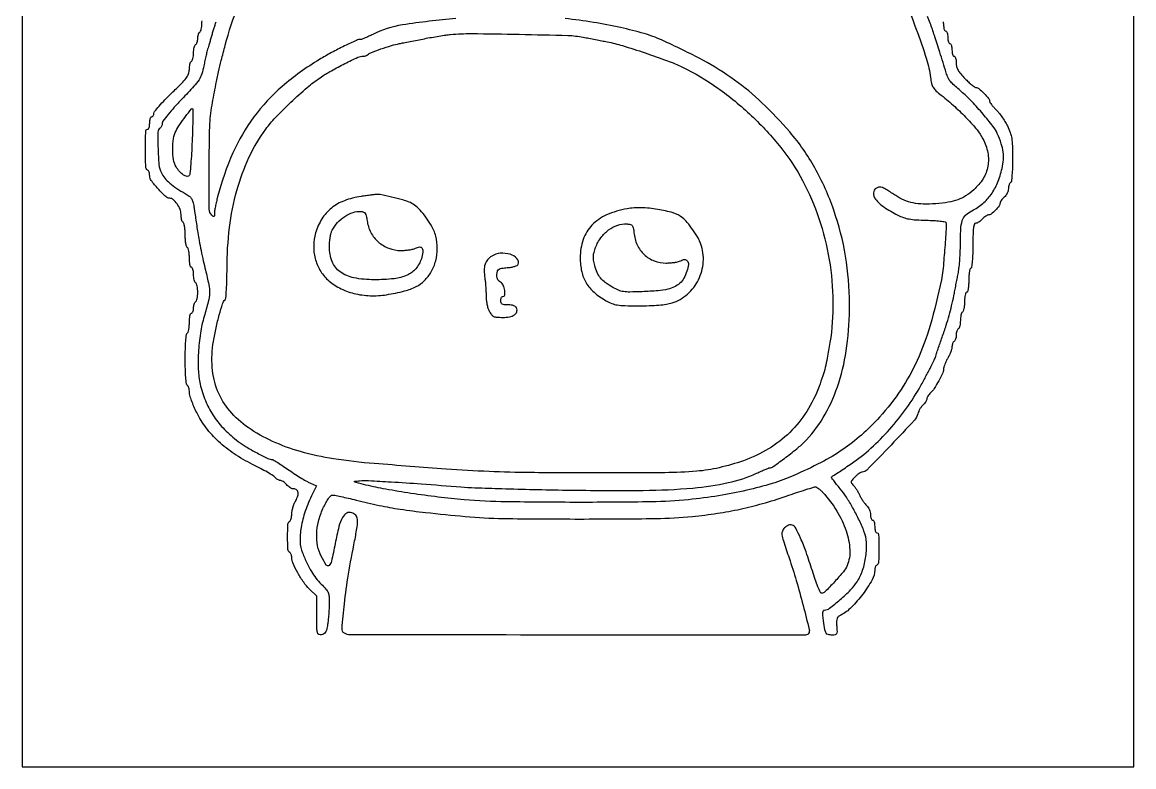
# Model space of a CAD drawing. Extents: x 0 to 532, y 0 to 543.
# Drawn here: x 0 to 532, y 0 to 356 of the extents above; entities that cross this region are included whole.
import ezdxf

# ---------------------------------------------------------------- set-up
doc = ezdxf.new("R2010")
doc.units = 0

msp = doc.modelspace()

# ---------------------------------------------------------------- linework, layer by layer
msp.add_lwpolyline([(0, 271.5), (0, 0), (266, 0), (532, 0), (532, 271.5), (532, 543), (266, 543), (0, 543)], close=True)
for points in [[(422.135861, 367.585047, -0.010123), (427.763158, 353.191645, -0.010623), (432.803406, 338.534175, -0.048055), (434.721152, 329.70662, 0.029142), (435.214545, 326.934721, 0.078952), (435.975198, 325.094694, 0.069398), (437.328451, 323.448866, 0.018904), (439.89548, 321.259043, -0.016892), (446.288024, 315.850134, -0.017839), (452.181475, 310.116014, -0.018743), (456.970017, 304.721324, -0.052125), (459.761749, 300.5, -0.071358), (462.111252, 293.808613, -0.093417), (462.168865, 287.340859, -0.09436), (459.873673, 281.344284, -0.074274), (455.373811, 276.023348, -0.037898), (451.53861, 273.139311, -0.054303), (447.730994, 271.250381, -0.047482), (443.23367, 270.067831, -0.021681), (437.197517, 269.346881, -0.025248), (431.271031, 269.19848, -0.043862), (426.384487, 269.753604, -0.049735), (422.115904, 271.074846, -0.046257), (418.080432, 273.237752, 0.005407), (413.733195, 276.046598, 0.046651), (411.67608, 277.090495, 0.112218), (410.239603, 277.311801, 0.105579), (408.813328, 276.900096, 0.271788), (407.407062, 274.599421, 0.172882), (408.436356, 271.539532, 0.078123), (412.429247, 267.834709, 0.0296), (419, 263.959334, 0.034122), (421.717884, 262.792634, 0.039391), (424.442969, 262.072015, 0.029612), (427.821706, 261.662643, 0.010139), (432.752486, 261.459924, -0.008925), (436.307529, 261.322411, -0.014486), (439.319356, 261.064326, -0.008173), (441.764168, 260.742714, -0.336906), (442.114936, 260.383663, -0.047951), (442.20332, 257.225277, -0.002554), (441.46986, 247.190234, -0.003432), (440.634177, 237.374471, -0.029139), (439.972781, 233, -0.018141), (434.526889, 211.181178, -0.035857), (428.36584, 194.436077, -0.04169), (420.597755, 180.469178, -0.036576), (410.306524, 167.31873, -0.026209), (401.641386, 158.725281, -0.032964), (392.733608, 151.769929, -0.02998), (382.321934, 145.569985, -0.01676), (369, 139.239087, -0.028159), (358.880793, 135.501521, -0.018076), (346.784407, 132.265982, -0.01668), (333.289839, 129.644711, -0.014238), (318.919244, 127.765555, -0.021926), (301.168986, 126.740114, -0.003517), (266.447837, 126.503059, -0.003791), (231.640072, 126.774167, -0.017456), (211.5, 127.787675, -0.008381), (199.031684, 129.063268, -0.007347), (186.051721, 130.805247, -0.007599), (174.001113, 132.790781, -0.014945), (164.5, 134.799815, -0.001537), (159.825573, 135.950385, -0.087925), (159.017268, 136.311173, -0.693841), (159.083701, 136.585518, -0.00936), (161.5, 136.831217, -0.032787), (165.800276, 136.904606, -0.002981), (176.514486, 136.320663, -0.003251), (190.878674, 135.358099, -0.001404), (210, 133.897802, 0.010464), (216.699292, 133.508107, 0.001747), (229.578125, 133.074135, 0.001914), (244.725402, 132.674738, 0.001696), (260.5, 132.37275, 0.005844), (297.232527, 132.223549, 0.02022), (320.98464, 133.365968, 0.031214), (337.948535, 135.945472, 0.053974), (351.472101, 140.444374, -0.003314), (353.651162, 141.423684, -0.004931), (355.572327, 142.249285, -0.00226), (357.215983, 142.927792, -0.097047), (357.584505, 143, 0.157123), (359.478138, 143.610129, 0.005958), (365.529717, 148.071829, 0.011544), (371.395945, 152.722346, 0.030236), (375.313318, 156.400041, 0.062052), (384.314097, 168.679039, 0.050238), (390.804153, 183.684753, 0.044944), (394.70842, 201.310186, 0.032447), (395.982541, 221.412871, 0.041177), (394.058516, 244.296389, 0.042179), (388.411724, 266.365349, 0.043509), (379.37039, 286.515701, 0.050805), (367.356139, 303.696198, 0.024024), (354.054204, 317.696762, 0.035185), (340.980492, 328.544248, 0.032741), (325.815984, 337.98419, 0.017457), (305.975349, 347.726196, 0.035366), (297.683232, 350.760748, 0.015563), (286.353244, 353.641607, 0.014501), (273.362337, 356.124758, 0.013063), (259.789414, 357.950924, 0.028577)], [(207.583356, 357.938634, 0.017312), (181.976638, 354.939875, 0.079624), (167.791006, 350.394095, -0.007909), (165.908314, 349.477194, -0.010376), (164.159505, 348.703265, -0.008119), (162.682106, 348.113773, -0.091104), (162.062879, 348, 0.106901), (159.980298, 347.549593, 0.006704), (154.259116, 344.860401, 0.010533), (148.026951, 341.664287, 0.012203), (142.238012, 338.354854, 0.041354), (124.41531, 325.457979, 0.055868), (110.863847, 310.914763, 0.0556), (100.822708, 293.675001, 0.040434), (93.509574, 272.70121, 0.008133), (92.93169, 270.323381, 0.008624), (92.443437, 267.973896, 0.008303), (92.09187, 265.938562, 0.038629), (92, 264.75121, -0.019317), (91.957425, 263.649597, -0.220702), (91.75, 263.280242, -0.328756), (91.401135, 263.283937, -0.034903), (90.75, 263.85, -0.19681), (89.542248, 266.732719, -0.002423), (89.475666, 287.235643, -0.006745), (89.764545, 306.380406, -0.038385), (90.834185, 316.5, -0.001734), (92.689125, 326.384258, -0.006752), (93.940551, 332.480078, -0.008168), (95.235705, 337.954347, -0.003467), (97.142066, 345.25, -0.028878), (103.492757, 364.397142, -0.0319)], [(92.671366, 356.279348, 0.00782), (92.103601, 354.688202, 0.007928), (91.512296, 352.850174, 0.008002), (90.981488, 351, -0.002961), (90.455364, 349.093859, -0.002516), (89.877855, 347.0875, -0.002536), (89.333546, 345.265921, -0.007145), (88.928419, 344, 0.019341), (88.53045, 342.643329, 0.005008), (87.996412, 340.428889, 0.005087), (87.438153, 337.890152, 0.005167), (86.934684, 335.353664, -0.031866), (85.946185, 331.471373, -0.067938), (84.605495, 328.686678, -0.039729), (82.153992, 325.55249, -0.00527), (76.390289, 319.411749, 0.008307), (72.792495, 315.531641, 0.01205), (69.758398, 311.979832, 0.007728), (67.362473, 308.939417, 0.164444), (67, 307.867102, -0.05172), (66.925853, 307.152213, -0.048292), (66.70625, 306.450275, -0.051771), (66.383244, 305.863438, -0.103014), (66, 305.5, 0.255656), (64.944297, 303.641688, 0.010767), (64.987439, 295.786495, 0.016542), (65.450307, 288.094924, 0.092652), (66.577246, 284.145611, 0.061004), (68.210631, 281.677363, 0.037798), (70.663614, 279.207725, 0.031994), (73.919432, 276.736467, 0.020204), (78, 274.263276, -0.035218), (79.862471, 273.0566, -0.086495), (80.973959, 271.870509, -0.080475), (81.663835, 270.324756, -0.027574), (82.162375, 267.915397, -0.000127), (82.49745, 265.677918, -0.000044), (82.980171, 262.447023, -0.000043), (83.511491, 258.886593, -0.000051), (84.016218, 255.5, 0.009266), (84.649011, 251.731821, 0.004515), (85.589017, 246.945824, 0.004476), (86.656896, 241.982419, 0.006454), (87.697301, 237.613445, -0.012179), (89.263119, 230.687167, -0.05636), (89.61269, 226.602544, -0.055344), (89.045024, 222.509191, -0.011481), (87.095081, 215.5, 0.035725), (85.261246, 207.40875, 0.025094), (84.316727, 198.115067, 0.025444), (84.314673, 189.138837, 0.050359), (85.38692, 182.105177, 0.038963), (88.063986, 174.284352, 0.04727), (91.792625, 167.493924, 0.046173), (96.810033, 161.401089, 0.034609), (103.345316, 155.664297, 0.028185), (107.135294, 153.099825, 0.012574), (112.386198, 150.13935, 0.008238), (117.608967, 147.474803, 0.114315), (119.658567, 147, -0.139586), (120.073519, 146.881855, -0.002007), (122.2753, 145.5052, -0.005361), (124.819802, 143.861619, -0.003488), (127.725032, 141.911319, 0.006039), (130.789615, 139.876646, 0.006538), (133.822928, 137.970884, 0.006194), (136.463174, 136.404393, 0.031279), (137.998014, 135.642882), (140.803827, 134.463126), (138.908302, 130.566137, 0.029621), (135.46708, 122.276834, 0.041698), (133.480591, 114.526792, 0.048595), (133.000227, 107.720236, 0.08928), (134.126382, 102.297053, 0.013961), (136.303664, 97.297883, 0.025927), (138.386973, 93.396936, 0.030603), (140.586849, 90.205719, 0.033155), (143.106146, 87.396351, -0.019666), (145.368883, 85.005976, -0.082885), (146.402977, 83.331581, -0.081699), (146.844668, 81.400207, -0.01879), (146.925877, 78.047052, -0.009104), (146.848443, 75.595116, -0.006183), (146.674989, 72.807572, -0.006231), (146.440613, 70.11956, -0.012412), (146.175877, 68, -0.018936), (145.729996, 65.642785, -0.080372), (145.192395, 64.316916, -0.131002), (144.413059, 63.569247, -0.091016), (143.25, 63.180449, -0.13931), (141.981583, 63.353714, -0.232725), (141.301488, 64.159698, -0.057485), (141.04217, 66.162904, -0.003473), (141, 72.234282), (141, 81.607666), (137.483934, 85.015572, -0.047436), (134.699707, 88.279721, -0.025039), (131.862399, 92.791769, -0.023088), (129.605516, 97.289055, -0.105121), (129, 100.137327, 0.051843), (128.925852, 100.850522, 0.048337), (128.70625, 101.551026, 0.051802), (128.383237, 102.136858, 0.102813), (128, 102.5, -0.248448), (127.152944, 103.945072, -0.010789), (127.022279, 110, -0.010789), (127.152944, 116.054928, -0.248448), (128, 117.5, 0.145663), (128.385511, 117.932576, 0.040643), (128.70625, 118.791465, 0.03735), (128.926375, 119.869117, 0.031717), (129, 121.028601, -0.049721), (129.135439, 122.387223, -0.023912), (129.563157, 124.086842, -0.023437), (130.183033, 125.832446, -0.030928), (130.917129, 127.352455, 0.052402), (131.918339, 129.674774, 0.139819), (131.962116, 131.461148, 0.206309), (131.094803, 132.578103, 0.12658), (129.454988, 133, -0.116212), (128.893578, 133.132272, -0.033069), (128.114642, 133.5875, -0.031389), (127.277057, 134.23455, -0.028687), (126.5, 135, 0.030542), (125.717205, 135.765408, 0.032529), (124.862576, 136.4125, 0.034438), (124.060035, 136.865827, 0.111796), (123.467457, 137, -0.091954), (122.913032, 137.102833, -0.042731), (122.252301, 137.423794, -0.040403), (121.596037, 137.890693, -0.044765), (121.047552, 138.442703, 0.083127), (120.137849, 139.228103, 0.006461), (117.35987, 140.86849, 0.008683), (113.968096, 142.735161, 0.006523), (110.175107, 144.674778, -0.032272), (101.395579, 149.750413, -0.039838), (93.978987, 155.60613, -0.042588), (88.000246, 162.184187, -0.048452), (83.509344, 169.415353, -0.013591), (82.165919, 172.331195, -0.015049), (81.03087, 175.219271, -0.01453), (80.211784, 177.73028, -0.071687), (80, 179.199841, 0.034347), (79.926272, 180.271844, 0.039242), (79.70625, 181.275639, 0.042963), (79.385014, 182.079688, 0.138692), (79, 182.5, -0.230691), (78.585585, 183.155493, -0.007624), (78.284044, 186.317485, -0.012661), (78.069272, 190.253706, -0.007297), (78, 195, -0.007297), (78.069272, 199.746294, -0.012661), (78.284044, 203.682515, -0.007624), (78.585585, 206.844507, -0.230691), (79, 207.5, 0.179846), (79.388891, 207.999702, 0.027581), (79.70625, 209.241025, 0.027868), (79.926887, 210.813184, 0.02093), (80, 212.559017, -0.021227), (80.072294, 214.261135, -0.03416), (80.29375, 215.695461, -0.037703), (80.611648, 216.73472, -0.308946), (81, 217, 0.222681), (81.382793, 217.179376, 0.076538), (81.70625, 217.717039, 0.058208), (81.92683, 218.50628, 0.039081), (82, 219.440983, -0.037634), (82.073842, 220.42066, -0.041396), (82.29375, 221.346475, -0.045439), (82.615492, 222.093337, -0.130646), (83, 222.5, 0.169477), (83.387676, 222.977976, 0.031768), (83.70625, 224.076814, 0.030777), (83.926732, 225.468386, 0.023905), (84, 227, 0.023905), (83.926732, 228.531614, 0.030777), (83.70625, 229.923186, 0.031768), (83.387676, 231.022024, 0.169477), (83, 231.5, -0.159713), (82.613307, 231.95866, -0.035556), (82.29375, 232.947275, -0.033489), (82.073414, 234.196361, -0.026918), (82, 235.559017, 0.027497), (81.927436, 236.877484, 0.043243), (81.70625, 237.989211, 0.053437), (81.385522, 238.770364, 0.275259), (81, 239, -0.308946), (80.611648, 239.26528, -0.037703), (80.29375, 240.304539, -0.03416), (80.072294, 241.738865, -0.021227), (80, 243.440983, 0.02093), (79.926887, 245.186816, 0.027868), (79.70625, 246.758975, 0.027581), (79.388891, 248.000298, 0.179846), (79, 248.5, -0.193442), (78.609194, 249.030344, -0.02194), (78.29375, 250.517439, -0.023992), (78.072912, 252.393511, -0.017301), (78, 254.5, 0.017301), (77.927088, 256.606489, 0.023992), (77.70625, 258.482561, 0.02194), (77.390806, 259.969656, 0.193442), (77, 260.5, -0.151722), (76.614011, 260.943591, -0.03851), (76.29375, 261.854905, -0.035692), (76.073535, 263.002366, -0.029573), (76, 264.244566, 0.096986), (75.52817, 266.654142, 0.055135), (74.107132, 269.274647, 0.056496), (72.283489, 271.35421, 0.186622), (70.613538, 272, -0.192409), (68.654387, 272.782902, -0.019032), (65.048123, 276.484222, -0.020083), (61.745098, 280.452436, -0.164975), (61, 282.649191, 0.041011), (60.926057, 283.549168, 0.043381), (60.70625, 284.407636, 0.047538), (60.384091, 285.105712, 0.123077), (60, 285.5, -0.253363), (59.112437, 287.046791, -0.006164), (59.007523, 295.556692, -0.005405), (59.100081, 304.119328, -0.407896), (60, 305, 0.254951), (60.384262, 305.209557, 0.06271), (60.70625, 305.88125, 0.048861), (60.927234, 306.850749, 0.031626), (61, 308, -0.031626), (61.072766, 309.149251, -0.048861), (61.29375, 310.11875, -0.06271), (61.615738, 310.790443, -0.254951), (62, 311, 0.15787), (62.381407, 311.123503, 0.097177), (62.70625, 311.471681, 0.079099), (62.925567, 311.991677, 0.060388), (63, 312.605721, -0.172828), (63.342664, 313.567457, -0.008995), (65.496875, 316.111889, -0.013375), (68.24338, 319.076204, -0.009247), (71.5, 322.28677, 0.006423), (76.176848, 326.84568, 0.03549), (78.47886, 329.500347, 0.068728), (79.612508, 331.54534, 0.092497), (80, 333.622032, -0.028386), (80.073482, 334.915331, -0.034728), (80.29375, 336.105908, -0.037233), (80.613713, 337.049879, -0.155226), (81, 337.5, 0.158284), (81.38656, 337.955916, 0.036095), (81.70625, 338.929939, 0.033884), (81.926564, 340.159953, 0.02738), (82, 341.5, -0.02738), (82.073436, 342.840047, -0.033884), (82.29375, 344.070061, -0.036095), (82.61344, 345.044084, -0.158284), (83, 345.5, 0.128561), (83.384387, 345.903211, 0.04604), (83.70625, 346.636189, 0.041947), (83.926129, 347.542916, 0.038534), (84, 348.5, -0.038534), (84.073871, 349.457084, -0.041947), (84.29375, 350.363811, -0.04604), (84.615613, 351.096789, -0.128561), (85, 351.5, 0.158284), (85.38656, 351.955916, 0.036095), (85.70625, 352.929939, 0.033884), (85.926564, 354.159953, 0.02738), (86, 355.5, -0.02738), (86.073436, 356.840047, -0.033884)], [(440.70625, 356.346475, -0.041396), (440.926158, 355.42066, -0.037634), (441, 354.440983, 0.039081), (441.07317, 353.50628, 0.058208), (441.29375, 352.717039, 0.076538), (441.617207, 352.179376, 0.222681), (442, 352, -0.254951), (442.384262, 351.790443, -0.06271), (442.70625, 351.11875, -0.048861), (442.927234, 350.149251, -0.031626), (443, 349, 0.031626), (443.072766, 347.850749, 0.048861), (443.29375, 346.88125, 0.06271), (443.615738, 346.209557, 0.254951), (444, 346, -0.254951), (444.384262, 345.790443, -0.06271), (444.70625, 345.11875, -0.048861), (444.927234, 344.149251, -0.031626), (445, 343, 0.031626), (445.072766, 341.850749, 0.048861), (445.29375, 340.88125, 0.06271), (445.615738, 340.209557, 0.254951), (446, 340, -0.265226), (446.384863, 339.780401, -0.058056), (446.70625, 339.056431, -0.045998), (446.927341, 338.018512, -0.029495), (447, 336.787852, 0.065097), (447.231552, 335.016874, 0.062908), (447.911244, 333.342771, 0.047395), (449.16768, 331.529836, 0.018819), (451.208208, 329.287852, 0.012185), (452.90062, 327.645446, 0.016752), (454.504761, 326.259556, 0.01345), (455.88508, 325.205577, 0.157594), (456.521117, 325, -0.181486), (457.845381, 324.502958, -0.019468), (460.270238, 322.21178, -0.019687), (462.508021, 319.738424, -0.175795), (463, 318.382372, 0.146365), (463.165004, 317.830773, 0.019217), (463.883377, 316.824009, 0.020992), (464.855649, 315.67008, 0.016168), (466.007241, 314.493063, -0.033625), (467.33742, 313.035072, -0.015803), (468.863353, 310.988842, -0.01558), (470.333073, 308.735757, -0.021138), (471.507241, 306.609627, -0.029483), (472.849952, 303.463285, -0.046886), (473.575609, 300.629684, -0.032061), (473.911228, 297.02732, -0.0072), (474, 290.862673, -0.008299), (473.929516, 286.616659, -0.013647), (473.712353, 283.030926, -0.008553), (473.40765, 280.13654, -0.22762), (473, 279.5, 0.125069), (472.615805, 279.102497, 0.047009), (472.29375, 278.392002, 0.042863), (472.073917, 277.516318, 0.040093), (472, 276.595971, -0.071751), (471.854699, 275.58864, -0.041955), (471.4125, 274.449806, -0.041009), (470.765473, 273.36105, -0.054318), (470, 272.5, 0.025925), (469.234474, 271.7314, 0.029531), (468.5875, 270.918978, 0.03073), (468.128899, 270.174372, 0.123265), (468, 269.659464, -0.166147), (467.545295, 268.328859, -0.02858), (465.76975, 266.286877, -0.028324), (463.775944, 264.46159, -0.172859), (462.480674, 264, 0.114719), (461.908914, 263.867068, 0.033541), (461.122188, 263.4125, 0.031777), (460.278957, 262.765436, 0.029303), (459.5, 262, -0.033439), (458.70814, 261.234645, -0.034148), (457.826608, 260.5875, -0.036283), (456.98636, 260.136671, -0.105367), (456.345012, 260, 0.322438), (455.674241, 259.517245, 0.048796), (455.282205, 257.809315, 0.026542), (455.05786, 254.825395, 0.005493), (455, 249.559017, -0.008613), (454.929152, 245.446467, -0.013933), (454.711258, 241.954336, -0.008824), (454.405641, 239.130983, -0.226705), (454, 238.5, 0.194165), (453.60908, 237.967949, 0.021638), (453.29375, 236.465225, 0.023783), (453.072902, 234.570094, 0.017115), (453, 232.440983, -0.017292), (452.927848, 230.35528, -0.028158), (452.70625, 228.598289, -0.027462), (452.390894, 227.290799, -0.331172), (452, 227, 0.308946), (451.611648, 226.73472, 0.037703), (451.29375, 225.695461, 0.03416), (451.072294, 224.261135, 0.021227), (451, 222.559017, -0.02093), (450.926887, 220.813184, -0.027868), (450.70625, 219.241025, -0.027581), (450.388891, 217.999702, -0.179846), (450, 217.5, 0.158284), (449.61344, 217.044084, 0.036095), (449.29375, 216.070061, 0.033884), (449.073436, 214.840047, 0.02738), (449, 213.5, -0.02738), (448.926564, 212.159953, -0.033884), (448.70625, 210.929939, -0.036095), (448.38656, 209.955916, -0.158284), (448, 209.5, 0.128561), (447.615613, 209.096789, 0.04604), (447.29375, 208.363811, 0.041947), (447.073871, 207.457084, 0.038534), (447, 206.5, -0.038534), (446.926129, 205.542916, -0.041947), (446.70625, 204.636189, -0.04604), (446.384387, 203.903211, -0.128561), (446, 203.5, 0.11012), (445.616496, 203.125941, 0.05052), (445.29375, 202.502285, 0.046631), (445.07409, 201.748074, 0.047589), (445, 200.971399, -0.067431), (444.868364, 199.999758, -0.020286), (444.4125, 198.576067, -0.019929), (443.765531, 197.003493, -0.020403), (443, 195.5, 0.014968), (442.234373, 194.035886, 0.016729), (441.5875, 192.581231, 0.016221), (441.120887, 191.312935, 0.080196), (441, 190.564084, -0.108022), (440.558769, 188.545602, -0.015217), (438.653011, 184.707303, -0.017494), (436.478686, 180.964386, -0.065979), (434.75, 178.882705, 0.035117), (434.080331, 178.170436, 0.034708), (433.514063, 177.368776, 0.03683), (433.120765, 176.598287, 0.099918), (433, 176, -0.104749), (432.873307, 175.401887, -0.037681), (432.459471, 174.631224, -0.035375), (431.864043, 173.829568, -0.035061), (431.159901, 173.117295, 0.050175), (430.408242, 172.309612, 0.029372), (429.67186, 171.21098, 0.029135), (429.058033, 170.01302, 0.043384), (428.678198, 168.898807, -0.127612), (426.976466, 165.751585, -0.003262), (415.824503, 153.925222, -0.002323), (404.278223, 141.951497, -0.20243), (402.024342, 141, 0.125378), (401.444104, 140.852179, 0.025231), (400.528032, 140.291336, 0.025192), (399.502041, 139.511074, 0.021213), (398.496618, 138.587527, 0.016631), (397.195498, 137.196847, 0.117288), (396.766404, 136.383334, 0.212648), (396.880693, 135.706137, 0.073087), (397.560527, 134.949767, -0.05737), (398.24102, 134.238739, -0.017663), (399.09689, 133.023312, -0.017416), (399.965652, 131.585013, -0.018273), (400.717481, 130.11224, 0.020642), (401.492995, 128.610672, 0.01734), (402.433421, 127.086015, 0.01769), (403.390808, 125.75271, 0.045272), (404.199027, 124.882705, -0.067432), (404.88878, 124.071109, -0.04226), (405.470964, 122.967133, -0.041763), (405.867656, 121.759333, -0.058533), (406, 120.632705, 0.036156), (406.073007, 119.624414, 0.054665), (406.29375, 118.773357, 0.071575), (406.61673, 118.190363, 0.234665), (407, 118, -0.254951), (407.384262, 117.790443, -0.06271), (407.70625, 117.11875, -0.048861), (407.927234, 116.149251, -0.031626), (408, 115, 0.031626), (408.072766, 113.850749, 0.048861), (408.29375, 112.88125, 0.06271), (408.615738, 112.209557, 0.254951), (409, 112, -0.404307), (409.87452, 111.15467, -0.008485), (409.986532, 104.554855, -0.009524), (409.86124, 97.977824, -0.249791), (409, 96.5, 0.102813), (408.616763, 96.136858, 0.051802), (408.29375, 95.551026, 0.048337), (408.074148, 94.850522, 0.051843), (408, 94.137327, -0.129762), (406.74909, 89.398488, -0.03182), (402.292994, 82.593847, -0.033314), (396.817146, 76.22318, -0.082328), (391.85442, 72.605542, 0.059278), (390.628863, 71.795513, 0.12827), (389.983468, 70.878357, 0.089871), (389.742492, 69.54494, 0.019789), (389.835989, 67.211269, -0.012497), (389.975658, 64.656778, -0.128032), (389.741377, 63.633392, -0.227271), (389.087985, 63.142718, -0.049332), (387.645006, 63, -0.057271), (385.732645, 63.219767, -0.20101), (384.748575, 63.930607, -0.095778), (384.16548, 65.49145, -0.008117), (383.520493, 69.75, -0.012064), (383.251201, 72.189289, -0.042589), (383.250102, 73.764767, -0.082146), (383.483506, 74.685179, -0.29801), (383.9648, 75, 0.165095), (386.398141, 75.82598, 0.014532), (391.510541, 79.990197, 0.019996), (396.472398, 84.636681, 0.049586), (399.596217, 88.506502, 0.065625), (402.239369, 93.992545, 0.045879), (403.7811, 100.690975, 0.04672), (404.055492, 107.35408, 0.083036), (402.871134, 112.702947, 0.015506), (400.314598, 118.511662, 0.016367), (397.445458, 124.045062, 0.01736), (394.437346, 128.998037, 0.026627), (391.465319, 133.042279, -0.003964), (389.79501, 135.111745, -0.006579), (388.423562, 136.886216, -0.001735), (387.268609, 138.433058, -0.382745), (387.284357, 138.601537, -0.038752), (387.465734, 138.74495, -0.000133), (389.786655, 140.303339, -0.000728), (392.417693, 142.063391, -0.000456), (395.5, 144.114773, 0.032915), (405.014269, 151.379321, 0.027511), (414.113902, 160.254757, 0.027086), (422.333339, 170.239981, 0.029094), (429.215166, 180.827436, 0.0048), (432.081082, 185.967873, 0.006701), (434.537837, 190.623038, 0.006313), (436.445752, 194.478077, 0.040412), (437.225299, 196.511023, -0.00902), (437.590307, 197.676846, -0.001395), (438.361743, 199.971988, -0.001556), (439.28777, 202.674146, -0.001352), (440.27459, 205.5, 0.005874), (442.206699, 211.197792, 0.010192), (443.658411, 215.978724, 0.011061), (444.831781, 220.530445, 0.008747), (445.90493, 225.5, -0.000004), (446.359366, 227.798484, -0.000002), (446.91247, 230.595848, -0.000002), (447.471724, 233.424192, -0.000003), (447.946723, 235.82629, 0.019683), (448.352343, 238.407452, 0.008707), (448.693833, 241.842135, 0.008602), (448.929938, 245.498599, 0.011462), (449.011006, 248.82629, -0.010182), (449.193521, 257.198161, -0.067374), (449.927276, 261.307264, -0.124869), (451.542495, 263.885277, -0.072025), (454.543029, 266.022131, 0.056117), (459.692699, 269.448932, 0.0631), (463.725804, 273.817476, 0.058376), (466.768063, 279.348861, 0.038854), (468.967886, 286.250605, 0.037141), (469.626521, 290.421003, 0.054718), (469.526744, 294.124214, 0.048004), (468.596889, 298.056563, 0.021656), (466.671324, 303, 0.06172), (464.625223, 306.428731, 0.010755), (459.862716, 312.284266, 0.012474), (454.584667, 318.190696, 0.025503), (450.105683, 322.495581, -0.003233), (445.630162, 326.429251, -0.038202), (444.025239, 328.094638, -0.072879), (443.10006, 329.620564, -0.025545), (442.222295, 332.036721, 0.001844), (439.157038, 341.908299, 0.003539), (436.61346, 349.798853, 0.003766), (434.571044, 355.831456, 0.021126), (433.319328, 359, -0.001543)]]:
    msp.add_lwpolyline(points, format="xyb")
for points in [[(268.5, 349.06772, -0.000122), (271.196698, 348.546305, -0.000076), (274.353125, 347.934701, -0.000077), (277.462083, 347.331309, -0.00014), (280, 346.837607, -0.025308), (287.292493, 345.029692, -0.007823), (298.071717, 341.585528, -0.00792), (308.793291, 337.783828, -0.023229), (316, 334.710992, -0.042173), (332.87647, 324.736695, -0.03462), (349.066298, 311.448044, -0.034944), (363.094256, 296.220759, -0.045901), (373.491482, 280.44871, -0.042364), (381.292799, 262.321881, -0.038638), (386.219627, 242.574313, -0.038813), (388.033681, 222.399175, -0.043781), (386.567826, 203, -0.003755), (385.272055, 195.471107, -0.015824), (384.318384, 190.98781, -0.019774), (383.187379, 187.066136, -0.008364), (381.375573, 181.895742, -0.052848), (375.492227, 170.002258, -0.057729), (367.390296, 159.989534, -0.057671), (357.205945, 152.086257, -0.052561), (345.170723, 146.424595, -0.026527), (333.565666, 143.066868, -0.03665), (322.857563, 141.390027, -0.018441), (307.585892, 140.699444, -0.002239), (274, 140.570695, -0.002333), (243.277392, 140.733838, -0.008129), (223.44649, 141.254202, -0.0075), (202.864951, 142.438783, -0.001766), (168.5, 145.056362, -0.018063), (149.018832, 147.319983, -0.0315), (133.138312, 150.7842, -0.037063), (119.805471, 155.679031, -0.043862), (108.114685, 162.273891, -0.067107), (99.297244, 170.249175, -0.080027), (93.522496, 179.844119, -0.077771), (90.948627, 190.995551, -0.059151), (91.533109, 203.540829, -0.012879), (92.782492, 210.020569, -0.013998), (94.334413, 216.248148, -0.01097), (95.928516, 221.510074, -0.112309), (97.090789, 223.45, 0.172538), (97.455078, 224.261924, 0.004585), (97.738048, 228.248125, 0.009084), (97.944908, 232.996986, 0.006031), (98.017459, 238.45, -0.029777), (99.206576, 257.990544, -0.037814), (102.723903, 275.714388, -0.040971), (108.529515, 291.45287, -0.048965), (116.559804, 305.060162, -0.033809), (121.187396, 310.570026, -0.011587), (128.592219, 317.916534, -0.011754), (136.414792, 324.984504, -0.029276), (142.537214, 329.665141, -0.019892), (147.950337, 333.016871, -0.01284), (154.461575, 336.481122, -0.00885), (160.663509, 339.443205, -0.107378), (163.226301, 340, 0.040712), (163.826449, 340.048947, 0.035707), (164.438485, 340.194926, 0.037402), (164.973586, 340.408833, 0.082773), (165.330245, 340.663579, -0.105416), (166.812781, 341.625047, -0.006796), (171.671928, 343.4081, -0.010842), (176.685637, 345.049684, -0.025622), (180.5, 345.997293, 0.000227), (182.569509, 346.401145, 0.000071), (185.675, 347.009079, 0.000071), (189.143796, 347.689152, 0.000078), (192.5, 348.348188, -0.004782), (195.8928, 348.981316, -0.004113), (199.471875, 349.583523, -0.004144), (202.729381, 350.076454, -0.011909), (205, 350.345813, -0.025714), (215.037671, 350.776098, -0.002887), (237.873287, 350.448367, -0.002199), (261.159928, 349.877191, -0.04048)], [(81.315468, 299.259813, -0.004092), (81.025681, 293.375869, -0.006084), (80.667185, 288.230609, -0.002907), (80.284986, 283.875922, -0.115565), (79.981079, 282.969385, -0.298229), (78.895252, 282.461433, -0.108036), (77.224056, 283.08541, -0.069483), (75.310817, 284.734295, -0.046826), (73.616485, 287.072093, -0.095979), (72.400918, 290.484643, -0.038021), (72.027253, 295.469904, -0.038128), (72.4209, 300.544887, -0.079966), (73.637015, 304.29966, -0.030271), (75.442873, 307.358306, -0.014215), (78.121243, 311.091894, -0.005732), (80.94046, 314.708099, -0.447337), (81.588961, 314.744372, -0.202767), (81.722955, 314.413979, -0.00071), (81.652113, 310.052292, -0.003606), (81.528609, 305.087839, -0.002235)], [(162.14577, 272.843722, 0.053982), (154.22595, 270.821337, 0.079649), (148.000261, 267.282846, 0.084415), (143.441652, 262.153613, 0.068915), (140.439912, 255.4413, 0.065452), (139.498208, 249.301553, 0.068631), (140.203091, 243.229668, 0.069664), (142.506929, 237.65231, 0.070846), (146.243656, 232.957783, 0.072949), (151.774003, 229.080831, 0.054538), (158.758127, 226.477387, 0.051914), (166.516697, 225.351514, 0.051899), (174.341552, 225.847753, 0.01854), (183.000491, 227.640134, 0.057841), (188.569682, 229.715712, 0.079525), (192.497385, 232.585545, 0.062493), (195.718625, 236.768392, 0.070918), (197.884388, 242.039846, 0.061665), (198.629637, 247.968409, 0.061933), (197.906563, 253.873962, 0.072934), (195.760458, 259.077873, 0.023704), (193.154026, 263.020237, 0.0327), (190.430845, 266.273463, 0.037471), (187.719291, 268.71758, 0.06942), (185.152049, 270.187648, 0.031112), (182.110431, 271.192996, 0.006922), (176.792854, 272.512213, 0.004619), (171.363268, 273.726908, 0.074871), (169.5, 273.841443, 0.010971), (168.836296, 273.768132, 0.000722), (166.927195, 273.511939, 0.001047), (164.652501, 273.19849, 0.000782)], [(289.466317, 266.96933, 0.059511), (279.695832, 264.011077, 0.099155), (272.676678, 259.099569, 0.108602), (268.495753, 252.222295, 0.082657), (267.043924, 243.5, 0.053769), (267.759401, 236.866014, 0.082342), (269.895525, 231.505159, 0.079415), (273.715259, 226.988531, 0.046635), (279.5, 222.884013, 0.04161), (282.141228, 221.638229, 0.051857), (284.766116, 220.95698, 0.030897), (288.387904, 220.635482, 0.005897), (295, 220.536505, 0.009085), (300.139931, 220.613588, 0.01329), (304.656967, 220.883777, 0.015028), (308.386743, 221.319808, 0.039886), (311, 221.921112, 0.10528), (318.387412, 226.108566, 0.097597), (323.66788, 233.043811, 0.096668), (325.955091, 241.524149, 0.101044), (324.827666, 250.100777, 0.050713), (323.465007, 253.045148, 0.019354), (321.010254, 256.845633, 0.019295), (318.276652, 260.435692, 0.05249), (316, 262.672389, 0.09677), (311.504592, 265.005454, 0.031319), (304.160891, 266.672083, 0.031747), (296.204515, 267.446901, 0.052229)], [(165.06993, 261.229667, 0.089384), (166.863908, 255.647899, 0.090008), (170.490549, 251.05896, 0.09032), (175.486396, 248.048574, 0.090788), (181.213625, 247, 0.01976), (183.246179, 247.080357, 0.019178), (185.286587, 247.320963, 0.019495), (187.061525, 247.671004, 0.064514), (188.173101, 248.092641, -0.103096), (190.18447, 248.683955, -0.291848), (191.420242, 248.028838, -0.168644), (191.763795, 246.154415, -0.0415), (191.021365, 243.064736, -0.095747), (188.354171, 238.292922, -0.113169), (184.230815, 235.191907, -0.078563), (177.949357, 233.503158, -0.026464), (168.449705, 233, -0.047142), (158.757832, 233.915829, -0.112095), (152.161921, 236.795868, -0.140678), (148.351861, 241.742485, -0.094303), (147.003738, 248.79966, -0.023071), (147.104989, 251.026933, -0.020226), (147.411649, 253.336463, -0.020716), (147.859896, 255.40019, -0.055543), (148.397621, 256.80202, -0.068627), (150.926448, 260.387379, -0.060234), (154.436032, 263.338353, -0.063397), (158.333533, 265.23165, -0.100802), (162, 265.691058, -0.068245), (163.344753, 265.400843, -0.156065), (164.156098, 264.77315, -0.099253), (164.666554, 263.58193, -0.018579)], [(292.783039, 255.5, 0.083876), (294.327635, 249.672325, 0.097818), (297.65747, 245.0225, 0.099463), (302.454551, 242.041345, 0.089682), (308.213625, 241, 0.01976), (310.246179, 241.080357, 0.019178), (312.286587, 241.320963, 0.019495), (314.061525, 241.671004, 0.064514), (315.173101, 242.092641, -0.037504), (316.168397, 242.532851, -0.082966), (316.983452, 242.677715, -0.106127), (317.670361, 242.537674, -0.093476), (318.275263, 242.124737, -0.230877), (318.875895, 240.380284, -0.047963), (318.154414, 237.124205, -0.048179), (316.681263, 233.736543, -0.081695), (314.766818, 231.317616, -0.0731), (312.177423, 229.575136, -0.056888), (308.965943, 228.465309, -0.034912), (304.315948, 227.76594, -0.008894), (296.702911, 227.295628, -0.006768), (290.829348, 227.117164, -0.040285), (287.769872, 227.31228, -0.063669), (285.426175, 227.964404, -0.032898), (282.701693, 229.328932, -0.025406), (279.080006, 231.706367, -0.062877), (276.7766, 233.883753, -0.069698), (275.224456, 236.422445, -0.037336), (274.014242, 239.899443, -0.023199), (273.476441, 242.375002, -0.054489), (273.365666, 244.261269, -0.054881), (273.665163, 246.118761, -0.023829), (274.446381, 248.498771, -0.068943), (276.993727, 253.134322, -0.072604), (280.667738, 256.810523, -0.077642), (284.997164, 259.096305, -0.099277), (289.457547, 259.692557, -0.041933), (291.137611, 259.440647, -0.16846), (292.001193, 258.891451, -0.125988), (292.478135, 257.823216, -0.019387)], [(224.709286, 244.279386, 0.074245), (222.674242, 242.509463, 0.10121), (221.500976, 240.387173, 0.080406), (221.100779, 237.604039, 0.032263), (221.417324, 233.759737, -0.012496), (221.654174, 231.822674, -0.007472), (221.843611, 229.510089, -0.007478), (221.963431, 227.200514, -0.01287), (221.984883, 225.274608, 0.031901), (222.075401, 223.435558, 0.022848), (222.400762, 221.401946, 0.02319), (222.891459, 219.485864, 0.045074), (223.487275, 218.024608, 0.040542), (224.541495, 216.33669, 0.123356), (225.580126, 215.486439, 0.093047), (227.068987, 215.098391, 0.017352), (229.903235, 215, 0.043529), (233.270642, 215.293715, 0.103712), (235.591021, 216.222365, 0.169138), (236.691474, 217.675012, 0.171559), (236.64326, 219.487265, 0.140593), (236.164106, 220.123137, 0.07342), (235.286025, 220.601813, 0.056252), (234.058917, 220.902291, 0.03195), (232.531385, 221, -0.022121), (230.686686, 221.081654, -0.107116), (229.691423, 221.391588, -0.177755), (229.178431, 221.996139, -0.088181), (229, 223, -0.048028), (229.073693, 223.765418, -0.068025), (229.29375, 224.4125, -0.088204), (229.618118, 224.848523, -0.191087), (230, 225, 0.357531), (230.936517, 225.767817, 0.088249), (230.982042, 227.906656, 0.070598), (230.242952, 230.332639, 0.144969), (228.938124, 231.806569, -0.064253), (228.032105, 232.549139, -0.085863), (227.446438, 233.434177, -0.081139), (227.171674, 234.504185, -0.051122), (227.188124, 235.797116, -0.056315), (227.538977, 237.313396, -0.173618), (228.193786, 238.117027, -0.105566), (229.431384, 238.544984, -0.014516), (232.162668, 238.801224, 0.023373), (234.077802, 239.01517, 0.037718), (235.673286, 239.39445, 0.044771), (236.840712, 239.885653, 0.1811), (237.343984, 240.454025, 0.290686), (236.794336, 243.174294, 0.128615), (233.534705, 245.171976, 0.094715), (228.824221, 245.669007, 0.121563)], [(383.165689, 131.25, -0.04845), (389.904038, 122.365331, -0.057629), (394.35465, 112.835442, -0.065648), (396.103047, 103.777261, -0.115362), (394.817911, 96.297053, -0.072956), (392.999198, 93.300518, -0.013714), (388.766854, 88.46116, -0.008532), (384.215435, 83.701847, -0.201645), (382.53416, 83.005428, -0.29536), (382.015059, 83.345257, -0.006966), (380.821684, 86.145652, -0.013118), (379.512893, 89.594739, -0.008246), (378.156678, 93.687931, 0.008471), (375.146088, 102.76047, 0.019546), (372.505346, 109.441153, 0.020766), (370.196682, 114.135726, 0.178309), (368.466283, 115.651312, 0.113742), (367.667717, 115.763763, 0.068772), (366.732071, 115.550658, 0.059457), (365.754913, 115.041885, 0.046679), (364.834633, 114.279078, 0.103465), (363.802614, 112.701136, 0.132065), (363.611897, 110.980579, 0.041199), (364.295375, 108.120435, 0.002587), (367.041933, 99.890133, -0.010428), (370.460565, 89.084447, -0.008081), (373.745348, 77.187563, -0.002619), (376.668112, 65.644507, -0.201755), (376.380056, 63.805926, -0.259973), (374.948849, 63.008116, -0.000031), (265.666822, 63.031334, -0.00005), (156.916739, 63.072087, -0.142101), (154.180855, 63.867064, -0.278935), (153.05569, 66.128648, -0.0071), (154.20168, 77.956734, -0.013314), (156.153182, 92.069107, -0.0089), (159.102225, 108.107982, 0.010424), (160.313522, 114.810661, 0.063869), (160.420029, 118.315766, 0.146781), (159.592728, 120.336043, 0.146872), (157.790087, 121.566624, 0.205466), (155.318849, 121.323764, 0.14365), (153.319862, 119.311936, 0.062533), (151.590998, 114.880121, 0.013328), (149.779048, 106.792034, -0.00571), (148.009878, 98.289693, -0.154467), (146.875174, 96.321989, -0.465648), (145.541172, 96.496906, -0.024917), (143.134334, 100.710162, -0.06866), (141.392367, 105.761439, -0.057605), (140.939823, 111.413397, -0.053432), (141.798372, 117.421104, -0.044276), (143.937285, 123.521957, -0.01512), (145.289676, 126.279724, -0.032032), (146.53336, 128.307254, -0.039889), (147.637551, 129.634298, -0.201947), (148.506064, 130, -0.049486), (149.570994, 129.894342, -0.003494), (152.502166, 129.285589, -0.004909), (155.991733, 128.499468, -0.00368), (159.81878, 127.567962, 0.010292), (170.852375, 125.036414, 0.014087), (180.88482, 123.244145, 0.010371), (193.07602, 121.676699, 0.002982), (212, 119.755677, 0.020637), (230.257929, 118.770009, 0.003146), (266.72767, 118.53759, 0.003059), (303.220172, 118.757928, 0.022076), (320.767284, 119.746893, 0.012445), (332.701688, 121.250577, 0.015824), (343.619424, 123.258378, 0.015948), (354.318238, 125.93798, 0.01299), (365.590834, 129.46558, -0.00195), (370.614736, 131.160396, -0.002913), (375.020162, 132.599006, -0.001233), (378.797214, 133.797856, -0.061807), (379.562909, 133.938316, -0.150605), (380.125935, 133.799941, -0.025279), (381.059675, 133.174068, -0.025708), (382.115344, 132.298419, -0.020313)]]:
    msp.add_lwpolyline(points, format="xyb", close=True)

doc.saveas('drawing.dxf')
